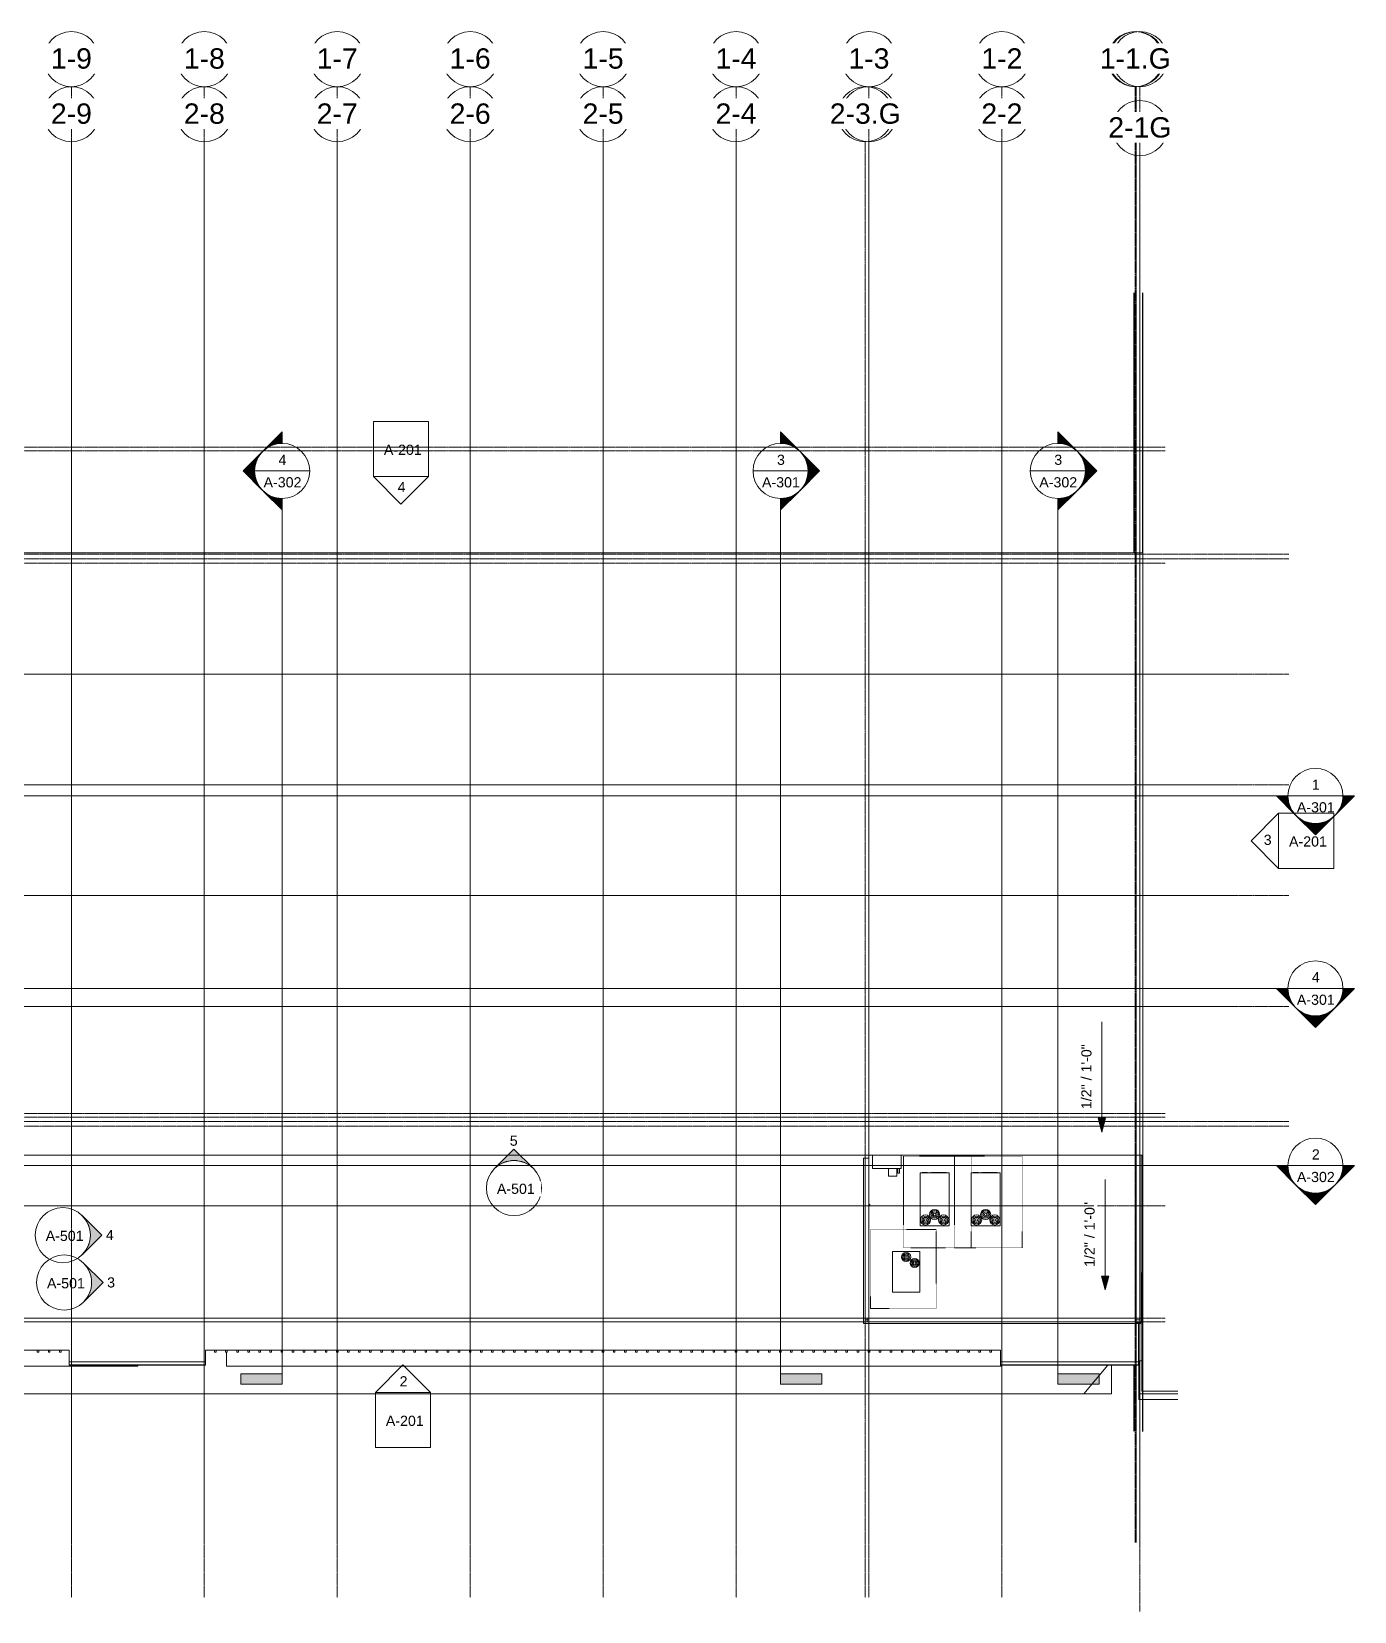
# Model space of a CAD drawing. Header units: inches. Extents: x 21400 to 32519, y -23426 to -19984.
# Drawn here: x 23868 to 26749, y -23426 to -19987 of the extents above; entities that cross this region are included whole.
import ezdxf

# ---------------------------------------------------------------- set-up
doc = ezdxf.new("R2010")
doc.units = ezdxf.units.IN
doc.header["$MEASUREMENT"] = 0
for name, pattern in [('Dash dot', [0.625, 0.25, -0.1875, 0, -0.1875]), ('Grid Line 1_2_', [0.875, 0.5, -0.125, 0.125, -0.125]), ('Hidden', [0.28125, 0.1875, -0.09375])]:
    doc.linetypes.add(name, pattern=pattern)
for name, color, linetype, lineweight in [('A-FLOR-OTLN', 90, 'Continuous', 9), ('A-GLAZ-CWMG', 51, 'Continuous', 9), ('A-PROP-SBCK', 71, 'Hidden', 25), ('A-ROOF', 132, 'Continuous', 9), ('A-ROOF-OTLN', 132, 'Continuous', 9), ('C-BLDG-PADS', 91, 'Continuous', 9), ('C-TOPO', 7, 'Continuous', 9), ('Conc', 7, 'Continuous', 9), ('EOP-PR', 4, 'Continuous', 9), ('G-ANNO-DIMS', 111, 'Continuous', 9), ('G-ANNO-SYMB', 111, 'Continuous', 9), ('L-SITE-WALL', 31, 'Continuous', 9), ('M-EQPM', 50, 'Continuous', 9), ('S-BEAM', 12, 'Continuous', 9), ('S-COLS', 52, 'Continuous', 9), ('S-GRID', 1, 'Continuous', 9), ('S-GRID-IDEN', 1, 'Continuous', 9)]:
    doc.layers.add(name, color=color, linetype=linetype, lineweight=lineweight)
doc.styles.add('Arial', font='arial.ttf', dxfattribs={"height": 44.258982})
doc.styles.add('Arial_1', font='arial.ttf', dxfattribs={"height": 22.129491})

# ---------------------------------------------------------------- blocks, each defined once
blk = doc.blocks.new('Carrier_48TC_Standard_Efficiency_Gas_Heat_Electric_Cooling_Packaged_Rooftop_Unit_3_to_15_nominal_tons - 15 ton 48TC__16-873539-Roof Plan')
at = {"layer": 'M-EQPM', "linetype": 'Dash dot'}
for p, q in [((-105.9, -79.7), (-105.9, 67.7)), ((-105.9, 67.7), (93.9, 67.7)), ((93.9, 67.7), (93.9, -79.7)), ((93.9, -79.7), (-105.9, -79.7))]:
    blk.add_line(p, q, dxfattribs=at)
at = {"layer": 'M-EQPM'}
for p, q in [((57.9, 31.7), (-57.9, 31.7)), ((-57.9, 31.7), (-57.9, -31.7)), ((57.9, -31.7), (57.9, 31.7)), ((58.1, 27.3), (57.9, 27.3)), ((57.9, 15.4), (58.1, 15.4)), ((58.1, 10.3), (57.9, 10.3)), ((57.9, 9.3), (58.1, 9.3)), ((58.1, 6.7), (57.9, 6.7)), ((58.1, 27.3), (58.1, 15.4)), ((58.1, 9.3), (58.1, 10.3)), ((58.1, 10.3), (58.1, 9.3)), ((58.1, 6.7), (58.1, -25.1)), ((-57.9, -31.7), (57.9, -31.7)), ((57.9, -25.1), (58.1, -25.1))]:
    blk.add_line(p, q, dxfattribs=at)
for centre, radius in [((-44.9, 19.7), 11), ((-44.9, 19.7), 8.25), ((-44.9, 19.7), 5.5), ((-44.9, 19.7), 2.75), ((-32.9, 0), 11), ((-32.9, 0), 8.25), ((-32.9, 0), 5.5), ((-32.9, 0), 2.75), ((-44.9, -19.7), 11), ((-44.9, -19.7), 8.25), ((-44.9, -19.7), 5.5), ((-44.9, -19.7), 2.75)]:
    blk.add_circle(centre, radius, dxfattribs=at)
blk = doc.blocks.new('Rectangular Mullion - Rectangular Mullion 1-827989-Roof Plan')
at = {"layer": 'A-GLAZ-CWMG'}
blk.add_line((26285, -22798.9), (26284, -22798.9), dxfattribs=at)
blk = doc.blocks.new('Rectangular Mullion - Rectangular Mullion 1-827988-Roof Plan')
at = {"layer": 'A-GLAZ-CWMG'}
for p, q in [((26285, -22797.4), (26284, -22797.4)), ((26285, -22796.4), (26285, -22797.4))]:
    blk.add_line(p, q, dxfattribs=at)
blk = doc.blocks.new('Rectangular Mullion - Rectangular Mullion 1-769201-Roof Plan')
at = {"layer": 'A-GLAZ-CWMG'}
blk.add_line((26285, -22724), (26285, -22760.2), dxfattribs=at)
blk = doc.blocks.new('Rectangular Mullion - Rectangular Mullion 1-779532-Roof Plan')
at = {"layer": 'A-GLAZ-CWMG'}
for p, q in [((26284, -22687.9), (26285, -22687.9)), ((26285, -22687.9), (26285, -22724))]:
    blk.add_line(p, q, dxfattribs=at)
blk = doc.blocks.new('Carrier_48TC_Standard_Efficiency_Gas_Heat_Electric_Cooling_Packaged_Rooftop_Unit_3_to_15_nominal_tons - 10 ton 48TC__12-873535-Roof Plan')
at = {"layer": 'M-EQPM', "linetype": 'Dash dot'}
for p, q in [((-92.1, -77.8), (-92.1, 65.7)), ((-92.1, 65.7), (80.1, 65.7)), ((80.1, 65.7), (80.1, -77.8)), ((80.1, -77.8), (-92.1, -77.8))]:
    blk.add_line(p, q, dxfattribs=at)
at = {"layer": 'M-EQPM'}
for p, q in [((44.1, 29.7), (-44.1, 29.7)), ((-44.1, 29.7), (-44.1, -29.8)), ((44.1, -29.8), (44.1, 29.7)), ((44.2, 24.7), (44.1, 24.7)), ((44.1, 12.1), (44.2, 12.1)), ((44.2, 8.1), (44.1, 8.1)), ((44.1, 7.1), (44.2, 7.1)), ((44.2, 4.9), (44.1, 4.9)), ((44.2, 24.7), (44.2, 12.1)), ((44.2, 7.1), (44.2, 8.1)), ((44.2, 8.1), (44.2, 7.1)), ((44.2, 4.9), (44.2, -23.5)), ((-44.1, -29.8), (44.1, -29.8)), ((44.1, -23.5), (44.2, -23.5))]:
    blk.add_line(p, q, dxfattribs=at)
for centre, radius in [((-32.1, 0), 10), ((-32.1, 0), 7.5), ((-32.1, 0), 5), ((-32.1, 0), 2.5), ((-19.1, 18.7), 10), ((-19.1, 18.7), 7.5), ((-19.1, 18.7), 5), ((-19.1, 18.7), 2.5)]:
    blk.add_circle(centre, radius, dxfattribs=at)
blk = doc.blocks.new('he3xrtf - 115 V Single Phase-880047-Roof Plan')
at = {"layer": 'M-EQPM', "lineweight": 15}
for p, q in [((0.3, 31.2), (-28.6, 31.2)), ((-28.6, 31.2), (-28.6, -31.2)), ((-45.4, -4), (-28.6, -4)), ((-45.4, -4), (-45.4, -22)), ((-28.6, -22), (-45.4, -22)), ((-38.7, -27.8), (-38.7, -23.8)), ((-28.6, -23.8), (-38.7, -23.8)), ((-38.7, -27.8), (-28.6, -27.8)), ((-28.6, -4), (-28.6, -22)), ((-28.6, -31.2), (0.3, -31.2))]:
    blk.add_line(p, q, dxfattribs=at)
blk = doc.blocks.new('Girt_C - 8_D-1077146-Roof Plan')
at = {"layer": 'S-BEAM'}
for p, q in [((26272.3, -22787.3), (25687.4, -22787.3)), ((25687.4, -22795.1), (25687.4, -22787.5)), ((25687.4, -22795.3), (25687.4, -22795.1)), ((25687.4, -22795.3), (26272.3, -22795.3)), ((26272.3, -22787.3), (26272.3, -22787.5)), ((26272.3, -22787.5), (26272.3, -22795.1)), ((26272.3, -22795.1), (26272.3, -22795.3))]:
    blk.add_line(p, q, dxfattribs=at)
blk = doc.blocks.new('Girt_C - 8_D-1078013-Roof Plan')
at = {"layer": 'S-BEAM'}
for p, q in [((25683.4, -22438.8), (25683.4, -22791.3)), ((25683.4, -22438.8), (25683.6, -22438.8)), ((25683.6, -22438.8), (25691.2, -22438.8)), ((25691.2, -22438.8), (25691.4, -22438.8)), ((25691.4, -22791.3), (25691.4, -22438.8)), ((25683.6, -22791.3), (25683.4, -22791.3)), ((25691.2, -22791.3), (25683.6, -22791.3))]:
    blk.add_line(p, q, dxfattribs=at)
blk = doc.blocks.new('Dimension Lumber - 4x8-1038247-Roof Plan')
at = {"layer": 'S-BEAM'}
for p, q in [((22794.6, -22857.3), (22794.6, -22861.3)), ((22798.1, -22861.3), (22794.6, -22861.3)), ((22798.1, -22861.3), (22798.1, -22857.3))]:
    blk.add_line(p, q, dxfattribs=at)
blk = doc.blocks.new('Girt_C - 8_D-1077142-Roof Plan')
at = {"layer": 'S-BEAM'}
for p, q in [((26273.4, -22432.8), (26273.4, -22791.3)), ((26281.4, -22791.3), (26281.4, -22432.8)), ((26273.6, -22791.3), (26273.4, -22791.3)), ((26281.2, -22791.3), (26273.6, -22791.3)), ((26281.3, -22791.3), (26281.2, -22791.3))]:
    blk.add_line(p, q, dxfattribs=at)
blk = doc.blocks.new('Grid - Grid Head - Circle-14747-Roof Plan')
at = {"layer": 'S-GRID-IDEN'}
blk.add_circle((0, 0), 0.25, dxfattribs=at)
blk = doc.blocks.new('Section - 3_32_ x 3_8_-18514-Roof Plan')
at = {"layer": 'G-ANNO-SYMB'}
blk.add_hatch(color=256, dxfattribs=at).paths.add_polyline_path([(0, 0.375), (0, 0), (-0.09375, 0), (-0.09375, 0.375)], flags=0)
for p, q in [((0, 0.375), (-0.09375, 0.375)), ((-0.09375, 0.375), (-0.09375, 0)), ((0, 0), (0, 0.375)), ((-0.09375, 0), (0, 0))]:
    blk.add_line(p, q, dxfattribs=at)
blk = doc.blocks.new('Section - Section Head - Filled-1526-Roof Plan')
at = {"layer": 'G-ANNO-SYMB'}
h = blk.add_hatch(color=256, dxfattribs=at)
edge = h.paths.add_edge_path(flags=0)
edge.add_line((-0.427, 0.177), (-0.25, 0.354))
edge.add_line((-0.25, 0.354), (-0.25, 0.25))
edge.add_arc((-0.25, 0), 0.25, 90, 135)
h = blk.add_hatch(color=256, dxfattribs=at)
edge = h.paths.add_edge_path(flags=0)
edge.add_arc((-0.25, 0), 0.25, 45, 90)
edge.add_line((-0.25, 0.25), (-0.25, 0.354))
edge.add_line((-0.25, 0.354), (-0.073, 0.177))
h = blk.add_hatch(color=256, dxfattribs=at)
edge = h.paths.add_edge_path(flags=0)
edge.add_arc((-0.25, 0), 0.25, 137.9216, 180)
edge.add_line((-0.5, 0), (-0.604, 0))
edge.add_line((-0.604, 0), (-0.436, 0.168))
h = blk.add_hatch(color=256, dxfattribs=at)
edge = h.paths.add_edge_path(flags=0)
edge.add_line((-0.064, 0.168), (0.104, 0))
edge.add_line((0.104, 0), (0, 0))
edge.add_arc((-0.25, 0), 0.25, 0, 42.0784)
for p, q in [((-0.25, 0.354), (-0.604, 0)), ((-0.25, 0.354), (-0.427, 0.177)), ((-0.25, 0.354), (0.104, 0)), ((-0.25, 0.25), (-0.25, 0.354)), ((-0.073, 0.177), (-0.25, 0.354)), ((-0.25, 0.354), (-0.25, 0.25)), ((-0.436, 0.168), (-0.604, 0)), ((0.104, 0), (-0.064, 0.168)), ((-0.604, 0), (-0.5, 0)), ((0, 0), (0.104, 0)), ((-0.5, 0), (-0.604, 0)), ((0, 0), (0.104, 0))]:
    blk.add_line(p, q, dxfattribs=at)
for start, end in [(360, 180), (137.9216, 180), (90, 135), (45, 90), (0, 42.0784), (180, 360)]:
    blk.add_arc((-0.25, 0), 0.25, start, end, dxfattribs=at)
blk = doc.blocks.new('Elevation - Detail Number-93309-Roof Plan')
at = {"layer": 'G-ANNO-SYMB'}
for p, q in [((-0.25, -0.25), (-0.25, 0.25)), ((-0.25, 0.25), (0.25, 0.25)), ((0.25, 0.25), (0.25, -0.25)), ((0.25, -0.25), (-0.25, -0.25))]:
    blk.add_line(p, q, dxfattribs=at)
blk = doc.blocks.new('Elevation - Detail Number-93036-Roof Plan')
at = {"layer": 'G-ANNO-SYMB'}
for p, q in [((0, 0.25), (-0.25, 0)), ((0.25, 0), (0, 0.25)), ((-0.25, 0), (0.25, 0))]:
    blk.add_line(p, q, dxfattribs=at)
blk = doc.blocks.new('Elevation - Filled Arrow-93797-Roof Plan')
at = {"layer": 'G-ANNO-SYMB'}
blk.add_circle((0, 0), 0.25, dxfattribs=at)
blk = doc.blocks.new('Elevation - Filled Arrow-93526-Roof Plan')
at = {"layer": 'G-ANNO-SYMB'}
h = blk.add_hatch(color=256, dxfattribs=at)
edge = h.paths.add_edge_path(flags=0)
edge.add_line((0, 0.354), (0.177, 0.177))
edge.add_arc((0, 0), 0.25, 45, 135)
edge.add_line((-0.177, 0.177), (0, 0.354))
for p, q in [((0, 0.354), (-0.177, 0.177)), ((0, 0.354), (-0.177, 0.177)), ((0.177, 0.177), (0, 0.354)), ((0.177, 0.177), (0, 0.354))]:
    blk.add_line(p, q, dxfattribs=at)
blk.add_arc((0, 0), 0.25, 45, 135, dxfattribs=at)

msp = doc.modelspace()

# ---------------------------------------------------------------- linework, layer by layer
at = {"layer": 'A-FLOR-OTLN'}
for p, q in [((26211.4, -22889.8), (26159.5, -22952.1)), ((26219.5, -22889.8), (26219.5, -22952.1)), ((26285.5, -22880.1), (26278.4, -22880.1)), ((26219.5, -22952.1), (26159.5, -22952.1))]:
    msp.add_line(p, q, dxfattribs=at)
at = {"layer": 'A-PROP-SBCK'}
for p, q in [((26268.2, -20555.1), (26268.2, -21121.3)), ((26287.5, -20555.1), (26287.5, -21121.3)), ((26287.5, -22432.8), (26287.5, -23034.1)), ((26268.2, -22889.8), (26268.2, -23034.1))]:
    msp.add_line(p, q, dxfattribs=at)
at = {"layer": 'A-ROOF'}
for p, q in [((26287.6, -21121.3), (22778.9, -21121.3)), ((26287.6, -22432.8), (26287.6, -21121.3)), ((22778.9, -22432.8), (26287.6, -22432.8)), ((26278.4, -22799.1), (26278.4, -22882.3)), ((22793.4, -22857.3), (23949.2, -22857.3)), ((23949.2, -22857.3), (23949.2, -22882.3)), ((24246.4, -22882.3), (24246.4, -22857.3)), ((24246.4, -22857.3), (25977.9, -22857.3)), ((25977.9, -22857.3), (25977.9, -22882.3)), ((23949.2, -22882.3), (24246.4, -22882.3)), ((25977.9, -22882.3), (26278.4, -22882.3))]:
    msp.add_line(p, q, dxfattribs=at)
at = {"layer": 'A-ROOF-OTLN'}
for p, q in [((23949.2, -22889.9), (23949.2, -22882.3)), ((24246.4, -22882.4), (23949.2, -22882.4)), ((24246.4, -22889.2), (23949.2, -22889.2)), ((23949.2, -22889.9), (24246.4, -22889.9)), ((24246.4, -22882.3), (24246.4, -22889.9)), ((25977.9, -22889.9), (25977.9, -22882.3)), ((26278.4, -22882.4), (25977.9, -22882.4)), ((26278.4, -22889.2), (25977.9, -22889.2)), ((25977.9, -22889.9), (26278.4, -22889.9)), ((26278.4, -22882.3), (26278.4, -22889.9))]:
    msp.add_line(p, q, dxfattribs=at)
at = {"layer": 'C-BLDG-PADS'}
for p, q in [((26284.4, -22687.9), (26284.4, -22432.8)), ((26284.4, -22798.3), (26284.4, -22797.4))]:
    msp.add_line(p, q, dxfattribs=at)
at = {"layer": 'C-TOPO'}
for p, q in [((26284.4, -22432.8), (26284.4, -22687.9)), ((26284.4, -22797.4), (26284.4, -22798.3))]:
    msp.add_line(p, q, dxfattribs=at)
at = {"layer": 'Conc'}
for p, q in [((26285.5, -22799.4), (26285.5, -22946.1)), ((24292.3, -22892.1), (24292.3, -22861.3)), ((22893, -22892.1), (24099, -22892.1)), ((24099, -22892.1), (24099, -22889.8)), ((24292.3, -22892.1), (25981, -22892.1)), ((26279.5, -22880.1), (26279.5, -22964.1)), ((26159.5, -22952.1), (23703.9, -22952.1)), ((26364, -22964.1), (26279.5, -22964.1))]:
    msp.add_line(p, q, dxfattribs=at)
at = {"layer": 'EOP-PR'}
for p, q in [((26279.5, -22952.1), (26364, -22952.1)), ((26285.5, -22946.1), (26364, -22946.1))]:
    msp.add_line(p, q, dxfattribs=at)
at = {"layer": 'G-ANNO-SYMB'}
for p, q in [((24353.4, -20943.1), (24473.4, -20943.1)), ((25438.9, -20943.1), (25558.9, -20943.1)), ((26042.8, -20943.1), (26162.8, -20943.1)), ((24413.4, -21003.1), (24413.4, -22908.8)), ((25498.9, -21003.1), (25498.9, -22908.8)), ((26102.8, -21003.1), (26102.8, -22908.8)), ((26603.8, -21650.5), (21700.5, -21650.5)), ((26603.8, -21650.5), (26723.8, -21650.5)), ((26603.8, -22069.4), (21700.5, -22069.4)), ((26603.8, -22069.4), (26723.8, -22069.4)), ((26603.8, -22455.3), (21700.5, -22455.3)), ((26603.8, -22455.3), (26723.8, -22455.3))]:
    msp.add_line(p, q, dxfattribs=at)
at = {"layer": 'L-SITE-WALL'}
for p, q in [((25679.6, -22799.1), (25679.6, -22438.8)), ((25679.6, -22438.8), (25683.4, -22438.8)), ((25683.4, -22438.8), (25683.4, -22795.3)), ((26272.8, -22797.4), (26272.8, -22432.8)), ((26284, -22432.8), (26284, -22797.4)), ((26284, -22799.1), (25679.6, -22799.1)), ((25683.4, -22795.3), (26284, -22795.3)), ((26284, -22797.4), (26272.8, -22797.4)), ((26284, -22795.3), (26284, -22799.1))]:
    msp.add_line(p, q, dxfattribs=at)
at = {"layer": 'S-COLS'}
for radius, start, end in [(2, 0, 90.4514), (1.79, 0, 90.504), (2, 269.531, 0), (1.79, 270, 0)]:
    msp.add_arc((25691.4, -22541.1), radius, start, end, dxfattribs=at)
at = {"layer": 'S-GRID', "linetype": 'Grid Line 1_2_'}
for p, q in [((23954.4, -23275.7), (23954.4, -20106.6)), ((24243.9, -23275.7), (24243.9, -20106.6)), ((24533.4, -23275.7), (24533.4, -20106.6)), ((24822.9, -23275.7), (24822.9, -20106.6)), ((25112.4, -23275.7), (25112.4, -20106.6)), ((25401.9, -23275.7), (25401.9, -20106.6)), ((25691.4, -23275.7), (25691.4, -20106.6)), ((25980.9, -23275.7), (25980.9, -20106.6)), ((26271.4, -23275.7), (26271.4, -20106.6)), ((26273.4, -23275.7), (26273.4, -20106.6)), ((26281.4, -23275.7), (26281.4, -20106.6)), ((24243.9, -23395.7), (24243.9, -20226.6)), ((24533.4, -23395.7), (24533.4, -20226.6)), ((24822.9, -23395.7), (24822.9, -20226.6)), ((25112.4, -23395.7), (25112.4, -20226.6)), ((25401.9, -23395.7), (25401.9, -20226.6)), ((25683.4, -23395.7), (25683.4, -20226.6)), ((25691.4, -23395.7), (25691.4, -20226.6)), ((25980.9, -23395.7), (25980.9, -20226.6)), ((26281.4, -23425.7), (26281.4, -20256.6)), ((26605.7, -21124.3), (21698.6, -21124.3)), ((26605.7, -21134.3), (21698.6, -21134.3)), ((26336.8, -21143.8), (21698.6, -21143.8)), ((26487.7, -21385.1), (21580.6, -21385.1)), ((26605.7, -21385.1), (21698.6, -21385.1)), ((26487.7, -21626.3), (21580.6, -21626.3)), ((26605.7, -21626.3), (21698.6, -21626.3)), ((26487.7, -21867.6), (21580.6, -21867.6)), ((26605.7, -21867.6), (21698.6, -21867.6)), ((26487.7, -22108.8), (21580.6, -22108.8)), ((26605.7, -22108.8), (21698.6, -22108.8)), ((26336.8, -22350.1), (21698.6, -22350.1)), ((26521.7, -22359.6), (21614.6, -22359.6)), ((26605.7, -22359.6), (21698.6, -22359.6)), ((26336.8, -22543.1), (21698.6, -22543.1)), ((26204.8, -22787.3), (21566.6, -22787.3)), ((26204.8, -22795.3), (21566.6, -22795.3)), ((26336.8, -22787.3), (21698.6, -22787.3)), ((26336.8, -22795.3), (21698.6, -22795.3))]:
    msp.add_line(p, q, dxfattribs=at)

# ---------------------------------------------------------------- block references
at = {"layer": 'A-GLAZ-CWMG'}
for name, p in [('Rectangular Mullion - Rectangular Mullion 1-779532-Roof Plan', (0, 0)), ('Rectangular Mullion - Rectangular Mullion 1-769201-Roof Plan', (0, 0)), ('Rectangular Mullion - Rectangular Mullion 1-769201-Roof Plan', (0, -36.2)), ('Rectangular Mullion - Rectangular Mullion 1-827988-Roof Plan', (0, 0)), ('Rectangular Mullion - Rectangular Mullion 1-827989-Roof Plan', (0, 0))]:
    msp.add_blockref(name, p, dxfattribs=at)
at = {"layer": 'G-ANNO-SYMB', "xscale": 239.9999999999998, "yscale": 239.9999999999998, "zscale": 239.9999999999998}
for name, p in [('Elevation - Detail Number-93309-Roof Plan', (24672.2, -20895.4)), ('Elevation - Detail Number-93309-Roof Plan', (26643.5, -21748.2)), ('Elevation - Filled Arrow-93526-Roof Plan', (24918.3, -22504.2)), ('Elevation - Filled Arrow-93797-Roof Plan', (24918.3, -22504.2)), ('Elevation - Filled Arrow-93797-Roof Plan', (23935.7, -22606.7)), ('Elevation - Filled Arrow-93797-Roof Plan', (23938.5, -22709.8)), ('Elevation - Detail Number-93036-Roof Plan', (24676.5, -22949.3)), ('Elevation - Detail Number-93309-Roof Plan', (24676.5, -23009.3))]:
    msp.add_blockref(name, p, dxfattribs=at)
at = {"layer": 'G-ANNO-SYMB', "extrusion": (0, 0, -1), "xscale": 239.9999999999998, "yscale": 239.9999999999998, "zscale": 239.9999999999998}
for name, p, rotation in [('Section - Section Head - Filled-1526-Roof Plan', (-24413.4, -21003.1), 270.0000000000003), ('Elevation - Detail Number-93036-Roof Plan', (-24672.2, -20955.4), 180), ('Section - 3_32_ x 3_8_-18514-Roof Plan', (-25498.9, -22908.8), 90.00000000000053), ('Section - 3_32_ x 3_8_-18514-Roof Plan', (-26102.8, -22908.8), 90.00000000000053)]:
    msp.add_blockref(name, p, dxfattribs=dict(at, rotation=rotation))
at = {"layer": 'G-ANNO-SYMB', "xscale": 239.9999999999998, "yscale": 239.9999999999998, "zscale": 239.9999999999998}
for name, p, rotation in [('Section - Section Head - Filled-1526-Roof Plan', (25498.9, -21003.1), 269.9999999999996), ('Section - Section Head - Filled-1526-Roof Plan', (26102.8, -21003.1), 269.9999999999996), ('Section - Section Head - Filled-1526-Roof Plan', (26603.8, -22069.4), 180), ('Section - Section Head - Filled-1526-Roof Plan', (26603.8, -22455.3), 180), ('Section - 3_32_ x 3_8_-18514-Roof Plan', (24413.4, -22908.8), 89.99999999999947)]:
    msp.add_blockref(name, p, dxfattribs=dict(at, rotation=rotation))
at = {"layer": 'M-EQPM'}
for name, p, rotation in [('he3xrtf - 115 V Single Phase-880047-Roof Plan', (25730.3, -22433.1), 89.99999999999991), ('Carrier_48TC_Standard_Efficiency_Gas_Heat_Electric_Cooling_Packaged_Rooftop_Unit_3_to_15_nominal_tons - 15 ton 48TC__16-873539-Roof Plan', (25834.3, -22528.7), 89.99999999999955), ('Carrier_48TC_Standard_Efficiency_Gas_Heat_Electric_Cooling_Packaged_Rooftop_Unit_3_to_15_nominal_tons - 15 ton 48TC__16-873539-Roof Plan', (25945.6, -22528.7), 89.99999999999991), ('Carrier_48TC_Standard_Efficiency_Gas_Heat_Electric_Cooling_Packaged_Rooftop_Unit_3_to_15_nominal_tons - 10 ton 48TC__12-873535-Roof Plan', (25772.3, -22686.4), 269.9999999999994)]:
    msp.add_blockref(name, p, dxfattribs=dict(at, rotation=rotation))
at = {"layer": 'S-BEAM'}
for name, p in [('Girt_C - 8_D-1078013-Roof Plan', (0, 0)), ('Girt_C - 8_D-1077142-Roof Plan', (0, 0)), ('Girt_C - 8_D-1077146-Roof Plan', (0, 0)), ('Dimension Lumber - 4x8-1038247-Roof Plan', (1085.6, 0)), ('Dimension Lumber - 4x8-1038247-Roof Plan', (1109.7, 0)), ('Dimension Lumber - 4x8-1038247-Roof Plan', (1133.9, 0)), ('Dimension Lumber - 4x8-1038247-Roof Plan', (1471.6, 0)), ('Dimension Lumber - 4x8-1038247-Roof Plan', (1495.7, 0)), ('Dimension Lumber - 4x8-1038247-Roof Plan', (1519.9, 0)), ('Dimension Lumber - 4x8-1038247-Roof Plan', (1544, 0)), ('Dimension Lumber - 4x8-1038247-Roof Plan', (1568.1, 0)), ('Dimension Lumber - 4x8-1038247-Roof Plan', (1592.2, 0)), ('Dimension Lumber - 4x8-1038247-Roof Plan', (1616.4, 0)), ('Dimension Lumber - 4x8-1038247-Roof Plan', (1640.5, 0)), ('Dimension Lumber - 4x8-1038247-Roof Plan', (1664.6, 0)), ('Dimension Lumber - 4x8-1038247-Roof Plan', (1688.7, 0)), ('Dimension Lumber - 4x8-1038247-Roof Plan', (1712.9, 0)), ('Dimension Lumber - 4x8-1038247-Roof Plan', (1737, 0)), ('Dimension Lumber - 4x8-1038247-Roof Plan', (1761.1, 0)), ('Dimension Lumber - 4x8-1038247-Roof Plan', (1785.2, 0)), ('Dimension Lumber - 4x8-1038247-Roof Plan', (1809.4, 0)), ('Dimension Lumber - 4x8-1038247-Roof Plan', (1833.5, 0)), ('Dimension Lumber - 4x8-1038247-Roof Plan', (1857.6, 0)), ('Dimension Lumber - 4x8-1038247-Roof Plan', (1881.7, 0)), ('Dimension Lumber - 4x8-1038247-Roof Plan', (1905.9, 0)), ('Dimension Lumber - 4x8-1038247-Roof Plan', (1930, 0)), ('Dimension Lumber - 4x8-1038247-Roof Plan', (1954.1, 0)), ('Dimension Lumber - 4x8-1038247-Roof Plan', (1978.2, 0)), ('Dimension Lumber - 4x8-1038247-Roof Plan', (2002.4, 0)), ('Dimension Lumber - 4x8-1038247-Roof Plan', (2026.5, 0)), ('Dimension Lumber - 4x8-1038247-Roof Plan', (2050.6, 0)), ('Dimension Lumber - 4x8-1038247-Roof Plan', (2074.7, 0)), ('Dimension Lumber - 4x8-1038247-Roof Plan', (2098.9, 0)), ('Dimension Lumber - 4x8-1038247-Roof Plan', (2123, 0)), ('Dimension Lumber - 4x8-1038247-Roof Plan', (2147.1, 0)), ('Dimension Lumber - 4x8-1038247-Roof Plan', (2171.2, 0)), ('Dimension Lumber - 4x8-1038247-Roof Plan', (2195.4, 0)), ('Dimension Lumber - 4x8-1038247-Roof Plan', (2219.5, 0)), ('Dimension Lumber - 4x8-1038247-Roof Plan', (2243.6, 0)), ('Dimension Lumber - 4x8-1038247-Roof Plan', (2267.7, 0)), ('Dimension Lumber - 4x8-1038247-Roof Plan', (2291.9, 0)), ('Dimension Lumber - 4x8-1038247-Roof Plan', (2316, 0)), ('Dimension Lumber - 4x8-1038247-Roof Plan', (2340.1, 0)), ('Dimension Lumber - 4x8-1038247-Roof Plan', (2364.2, 0)), ('Dimension Lumber - 4x8-1038247-Roof Plan', (2388.4, 0)), ('Dimension Lumber - 4x8-1038247-Roof Plan', (2412.5, 0)), ('Dimension Lumber - 4x8-1038247-Roof Plan', (2436.6, 0)), ('Dimension Lumber - 4x8-1038247-Roof Plan', (2460.7, 0)), ('Dimension Lumber - 4x8-1038247-Roof Plan', (2484.9, 0)), ('Dimension Lumber - 4x8-1038247-Roof Plan', (2509, 0)), ('Dimension Lumber - 4x8-1038247-Roof Plan', (2533.1, 0)), ('Dimension Lumber - 4x8-1038247-Roof Plan', (2557.2, 0)), ('Dimension Lumber - 4x8-1038247-Roof Plan', (2581.4, 0)), ('Dimension Lumber - 4x8-1038247-Roof Plan', (2605.5, 0)), ('Dimension Lumber - 4x8-1038247-Roof Plan', (2629.6, 0)), ('Dimension Lumber - 4x8-1038247-Roof Plan', (2653.7, 0)), ('Dimension Lumber - 4x8-1038247-Roof Plan', (2677.9, 0)), ('Dimension Lumber - 4x8-1038247-Roof Plan', (2702, 0)), ('Dimension Lumber - 4x8-1038247-Roof Plan', (2726.1, 0)), ('Dimension Lumber - 4x8-1038247-Roof Plan', (2750.2, 0)), ('Dimension Lumber - 4x8-1038247-Roof Plan', (2774.4, 0)), ('Dimension Lumber - 4x8-1038247-Roof Plan', (2798.5, 0)), ('Dimension Lumber - 4x8-1038247-Roof Plan', (2822.6, 0)), ('Dimension Lumber - 4x8-1038247-Roof Plan', (2846.7, 0)), ('Dimension Lumber - 4x8-1038247-Roof Plan', (2870.9, 0)), ('Dimension Lumber - 4x8-1038247-Roof Plan', (2895, 0)), ('Dimension Lumber - 4x8-1038247-Roof Plan', (2919.1, 0)), ('Dimension Lumber - 4x8-1038247-Roof Plan', (2943.2, 0)), ('Dimension Lumber - 4x8-1038247-Roof Plan', (2967.4, 0)), ('Dimension Lumber - 4x8-1038247-Roof Plan', (2991.5, 0)), ('Dimension Lumber - 4x8-1038247-Roof Plan', (3015.6, 0)), ('Dimension Lumber - 4x8-1038247-Roof Plan', (3039.7, 0)), ('Dimension Lumber - 4x8-1038247-Roof Plan', (3063.9, 0)), ('Dimension Lumber - 4x8-1038247-Roof Plan', (3088, 0)), ('Dimension Lumber - 4x8-1038247-Roof Plan', (3112.1, 0)), ('Dimension Lumber - 4x8-1038247-Roof Plan', (3136.2, 0)), ('Dimension Lumber - 4x8-1038247-Roof Plan', (3160.4, 0))]:
    msp.add_blockref(name, p, dxfattribs=at)
at = {"layer": 'S-GRID-IDEN', "xscale": 239.9999999999998, "yscale": 239.9999999999998, "zscale": 239.9999999999998}
for p in [(23954.4, -20046.6), (24243.9, -20046.6), (24533.4, -20046.6), (24822.9, -20046.6), (25112.4, -20046.6), (25401.9, -20046.6), (25691.4, -20046.6), (25980.9, -20046.6), (26281.4, -20046.6), (23954.4, -20166.6), (24243.9, -20166.6), (24533.4, -20166.6), (24822.9, -20166.6), (25112.4, -20166.6), (25401.9, -20166.6), (25691.4, -20166.6), (25980.9, -20166.6), (26281.4, -20196.6)]:
    msp.add_blockref('Grid - Grid Head - Circle-14747-Roof Plan', p, dxfattribs=at)

# ---------------------------------------------------------------- texts
at = {"layer": 'G-ANNO-SYMB', "attachment_point": 2, "line_spacing_factor": 0.938532, "style": 'Arial_1'}
for s, insert, char_height, width in [('4', (24414.2, -20907.7), 22.1, 20.52), ('3', (25499.7, -20907.7), 22.1, 20.52), ('3', (26103.6, -20907.7), 22.1, 20.52), ('A-302', (24414.2, -20956.7), 22.13, 98.28), ('A-301', (25499.7, -20956.7), 22.13, 98.28), ('A-302', (26103.6, -20956.7), 22.13, 98.28), ('1', (26664.6, -21615.1), 22.1, 20.52), ('A-301', (26664.6, -21664.2), 22.13, 98.28), ('4', (26664.6, -22034), 22.1, 20.52), ('A-301', (26664.6, -22083.1), 22.13, 98.28), ('2', (26664.6, -22419.9), 22.1, 20.52), ('A-302', (26664.6, -22469), 22.13, 98.28)]:
    msp.add_mtext(s, dxfattribs=dict(at, insert=insert, char_height=char_height, width=width))

# ---------------------------------------------------------------- next in the draw order: texts
at = {"layer": 'G-ANNO-DIMS', "char_height": 22.129, "width": 168.21, "attachment_point": 1, "rotation": 90, "line_spacing_factor": 0.938532, "style": 'Arial_1', "bg_fill": 3, "box_fill_scale": 1.25, "bg_fill_color": 0, "bg_fill_transparency": 0}
for insert in [(26153.9, -22332.3), (26160.8, -22675.9)]:
    msp.add_mtext('1/2" / 1\'-0"', dxfattribs=dict(at, insert=insert))
at = {"layer": 'G-ANNO-SYMB', "attachment_point": 2, "line_spacing_factor": 0.938532, "style": 'Arial_1', "bg_fill": 3, "box_fill_scale": 1.25, "bg_fill_color": 0, "bg_fill_transparency": 0}
for s, insert, char_height, width in [('A-201', (24676.2, -20885.9), 22.13, 98.28), ('4', (24673.5, -20967.1), 22.1, 20.52), ('A-201', (26647.5, -21738.6), 22.13, 98.28), ('5', (24917.8, -22390), 22.1, 20.52), ('A-501', (24922.3, -22494.7), 22.13, 98.28), ('A-501', (23939.7, -22597.1), 22.13, 98.28), ('A-501', (23942.5, -22700.3), 22.13, 98.28), ('2', (24677.8, -22913.8), 22.1, 20.52), ('A-201', (24680.5, -22999.8), 22.13, 98.28)]:
    msp.add_mtext(s, dxfattribs=dict(at, insert=insert, char_height=char_height, width=width))
at = {"layer": 'S-GRID-IDEN', "char_height": 44.26, "attachment_point": 2, "line_spacing_factor": 0.938532, "style": 'Arial', "bg_fill": 3, "box_fill_scale": 1.25, "bg_fill_color": 0, "bg_fill_transparency": 0}
for s, insert, width in [('1-9', (23954.4, -20023), 106.38), ('1-8', (24243.9, -20023), 106.38), ('1-7', (24533.4, -20023), 106.38), ('1-6', (24822.9, -20023), 106.38), ('1-5', (25112.4, -20023), 106.38), ('1-4', (25401.9, -20023), 106.38), ('1-3', (25691.4, -20023), 106.38), ('1-2', (25980.9, -20023), 106.38), ('1-1G', (26281.4, -20023), 163.62), ('2-9', (23954.4, -20143), 106.38), ('2-8', (24243.9, -20143), 106.38), ('2-7', (24533.4, -20143), 106.38), ('2-6', (24822.9, -20143), 106.38), ('2-5', (25112.4, -20143), 106.38), ('2-4', (25401.9, -20143), 106.38), ('2-3', (25691.4, -20143), 106.38), ('2-2', (25980.9, -20143), 106.38), ('2-1G', (26281.4, -20173), 163.62)]:
    msp.add_mtext(s, dxfattribs=dict(at, insert=insert, width=width))

# ---------------------------------------------------------------- next in the draw order: hatches: boundary and pattern name
at = {"layer": 'G-ANNO-DIMS'}
for points in [[(26198.6, -22382.2), (26206.7, -22352.2), (26190.6, -22352.2)], [(26205.5, -22725.8), (26213.5, -22695.8), (26197.5, -22695.8)]]:
    msp.add_hatch(color=256, dxfattribs=at).paths.add_polyline_path(points, flags=0)

# ---------------------------------------------------------------- next in the draw order: linework, layer by layer
for p, q in [((26198.6, -22142.2), (26198.6, -22382.2)), ((26206.7, -22352.2), (26190.6, -22352.2)), ((26190.6, -22352.2), (26198.6, -22382.2)), ((26198.6, -22382.2), (26206.7, -22352.2)), ((26205.5, -22485.8), (26205.5, -22725.8)), ((26213.5, -22695.8), (26197.5, -22695.8)), ((26197.5, -22695.8), (26205.5, -22725.8)), ((26205.5, -22725.8), (26213.5, -22695.8))]:
    msp.add_line(p, q, dxfattribs=at)
at = {"layer": 'S-GRID', "linetype": 'Grid Line 1_2_'}
for p, q in [((23954.4, -23395.7), (23954.4, -20226.6)), ((26336.8, -20891.6), (21698.6, -20891.6)), ((26336.8, -20899.6), (21698.6, -20899.6)), ((26336.8, -22342.1), (21698.6, -22342.1)), ((26605.7, -22369.6), (21698.6, -22369.6)), ((26180.8, -22543.1), (21542.6, -22543.1))]:
    msp.add_line(p, q, dxfattribs=at)

# ---------------------------------------------------------------- next in the draw order: block references
at = {"layer": 'G-ANNO-SYMB', "xscale": 239.9999999999998, "yscale": 239.9999999999998, "zscale": 239.9999999999998, "rotation": 90}
msp.add_blockref('Elevation - Detail Number-93036-Roof Plan', (26583.5, -21748.2), dxfattribs=at)
at = {"layer": 'G-ANNO-SYMB', "extrusion": (0, 0, -1), "xscale": 239.9999999999998, "yscale": 239.9999999999998, "zscale": 239.9999999999998, "rotation": 90.00000000000038}
for p in [(-23935.7, -22606.7), (-23938.5, -22709.8)]:
    msp.add_blockref('Elevation - Filled Arrow-93526-Roof Plan', p, dxfattribs=at)
at = {"layer": 'S-GRID-IDEN', "xscale": 239.9999999999998, "yscale": 239.9999999999998, "zscale": 239.9999999999998}
for p in [(26273.4, -20046.6), (25683.4, -20166.6)]:
    msp.add_blockref('Grid - Grid Head - Circle-14747-Roof Plan', p, dxfattribs=at)

# ---------------------------------------------------------------- next in the draw order: texts
at = {"layer": 'G-ANNO-SYMB', "char_height": 22.1, "width": 20.52, "attachment_point": 2, "line_spacing_factor": 0.938532, "style": 'Arial_1', "bg_fill": 3, "box_fill_scale": 1.25, "bg_fill_color": 0, "bg_fill_transparency": 0}
for s, insert in [('3', (26559.8, -21735)), ('4', (24038.1, -22595.3)), ('3', (24040.8, -22698.5))]:
    msp.add_mtext(s, dxfattribs=dict(at, insert=insert))
at = {"layer": 'S-GRID-IDEN', "char_height": 44.26, "attachment_point": 2, "line_spacing_factor": 0.938532, "style": 'Arial', "bg_fill": 3, "box_fill_scale": 1.25, "bg_fill_color": 0, "bg_fill_transparency": 0}
for s, insert, width in [('2-1', (26273.4, -20023), 106.38), ('2-3.G', (25683.4, -20143), 184.14)]:
    msp.add_mtext(s, dxfattribs=dict(at, insert=insert, width=width))

# ---------------------------------------------------------------- next in the draw order: block references
at = {"layer": 'G-ANNO-SYMB', "xscale": 239.9999999999998, "yscale": 239.9999999999998, "zscale": 239.9999999999998, "rotation": 180}
msp.add_blockref('Section - Section Head - Filled-1526-Roof Plan', (26603.8, -21650.5), dxfattribs=at)
at = {"layer": 'S-GRID-IDEN', "xscale": 239.9999999999998, "yscale": 239.9999999999998, "zscale": 239.9999999999998}
msp.add_blockref('Grid - Grid Head - Circle-14747-Roof Plan', (26271.4, -20046.6), dxfattribs=at)

# ---------------------------------------------------------------- next in the draw order: texts
at = {"layer": 'S-GRID-IDEN', "insert": (26271.4, -20023), "char_height": 44.26, "width": 184.14, "attachment_point": 2, "line_spacing_factor": 0.938532, "style": 'Arial', "bg_fill": 3, "box_fill_scale": 1.25, "bg_fill_color": 0, "bg_fill_transparency": 0}
msp.add_mtext('1-1.G', dxfattribs=at)

doc.saveas('drawing.dxf')
